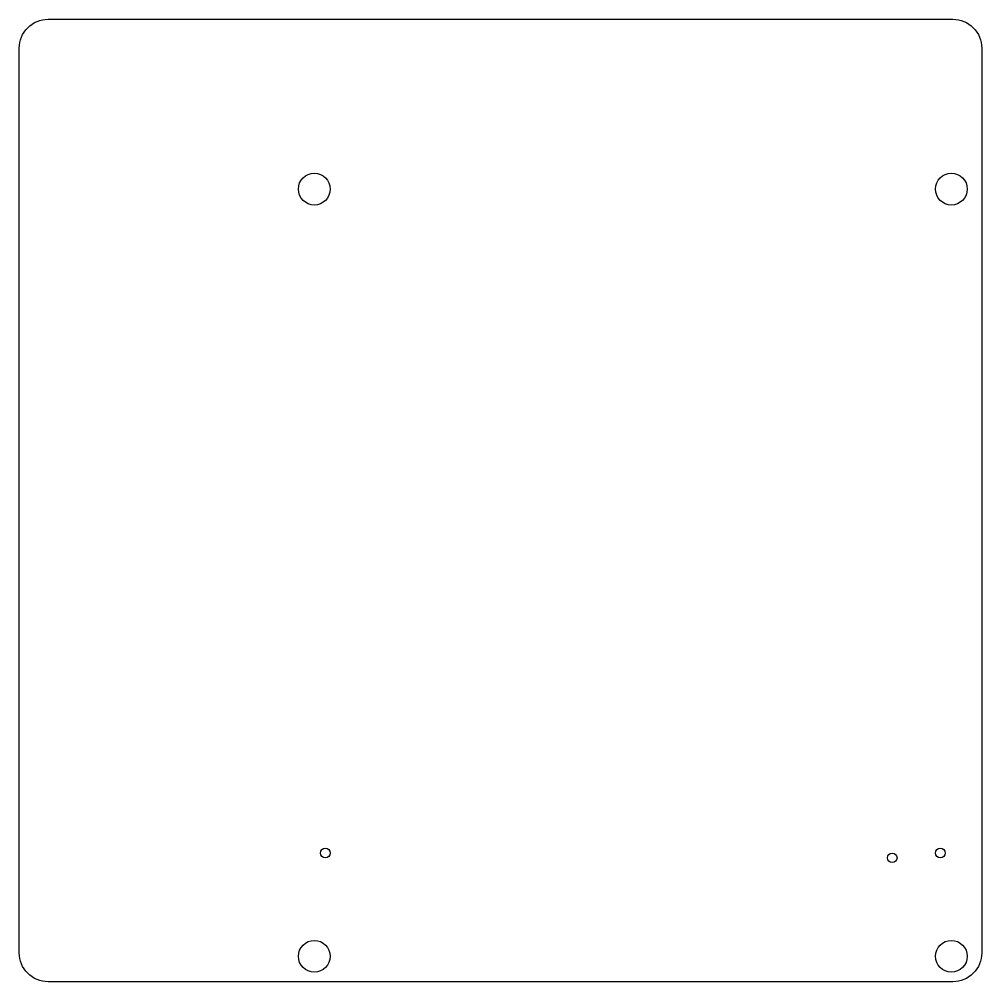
# Model space of a CAD drawing. Header units: millimetres. Extents: x -64 to 36, y -42 to 58.
import ezdxf

# ---------------------------------------------------------------- set-up
doc = ezdxf.new("R2010")
doc.units = ezdxf.units.MM
doc.layers.get('0').update_dxf_attribs({"linetype": 'CONTINUOUS'})

msp = doc.modelspace()

# ---------------------------------------------------------------- linework, layer by layer
msp.add_lwpolyline([(36.25, -39.5, -0.414214), (33.25, -42.5), (-60.75, -42.5, -0.414214), (-63.75, -39.5), (-63.75, 54.5, -0.414214), (-60.75, 57.5), (33.25, 57.5, -0.414214), (36.25, 54.5)], format="xyb", close=True)
for centre, radius in [((-33.1, 39.85), 1.65), ((33.1, 39.85), 1.65), ((-31.945, -29.125), 0.5), ((31.945, -29.125), 0.5), ((26.945, -29.625), 0.5), ((-33.1, -39.85), 1.65), ((33.1, -39.85), 1.65)]:
    msp.add_circle(centre, radius)

doc.saveas('drawing.dxf')
